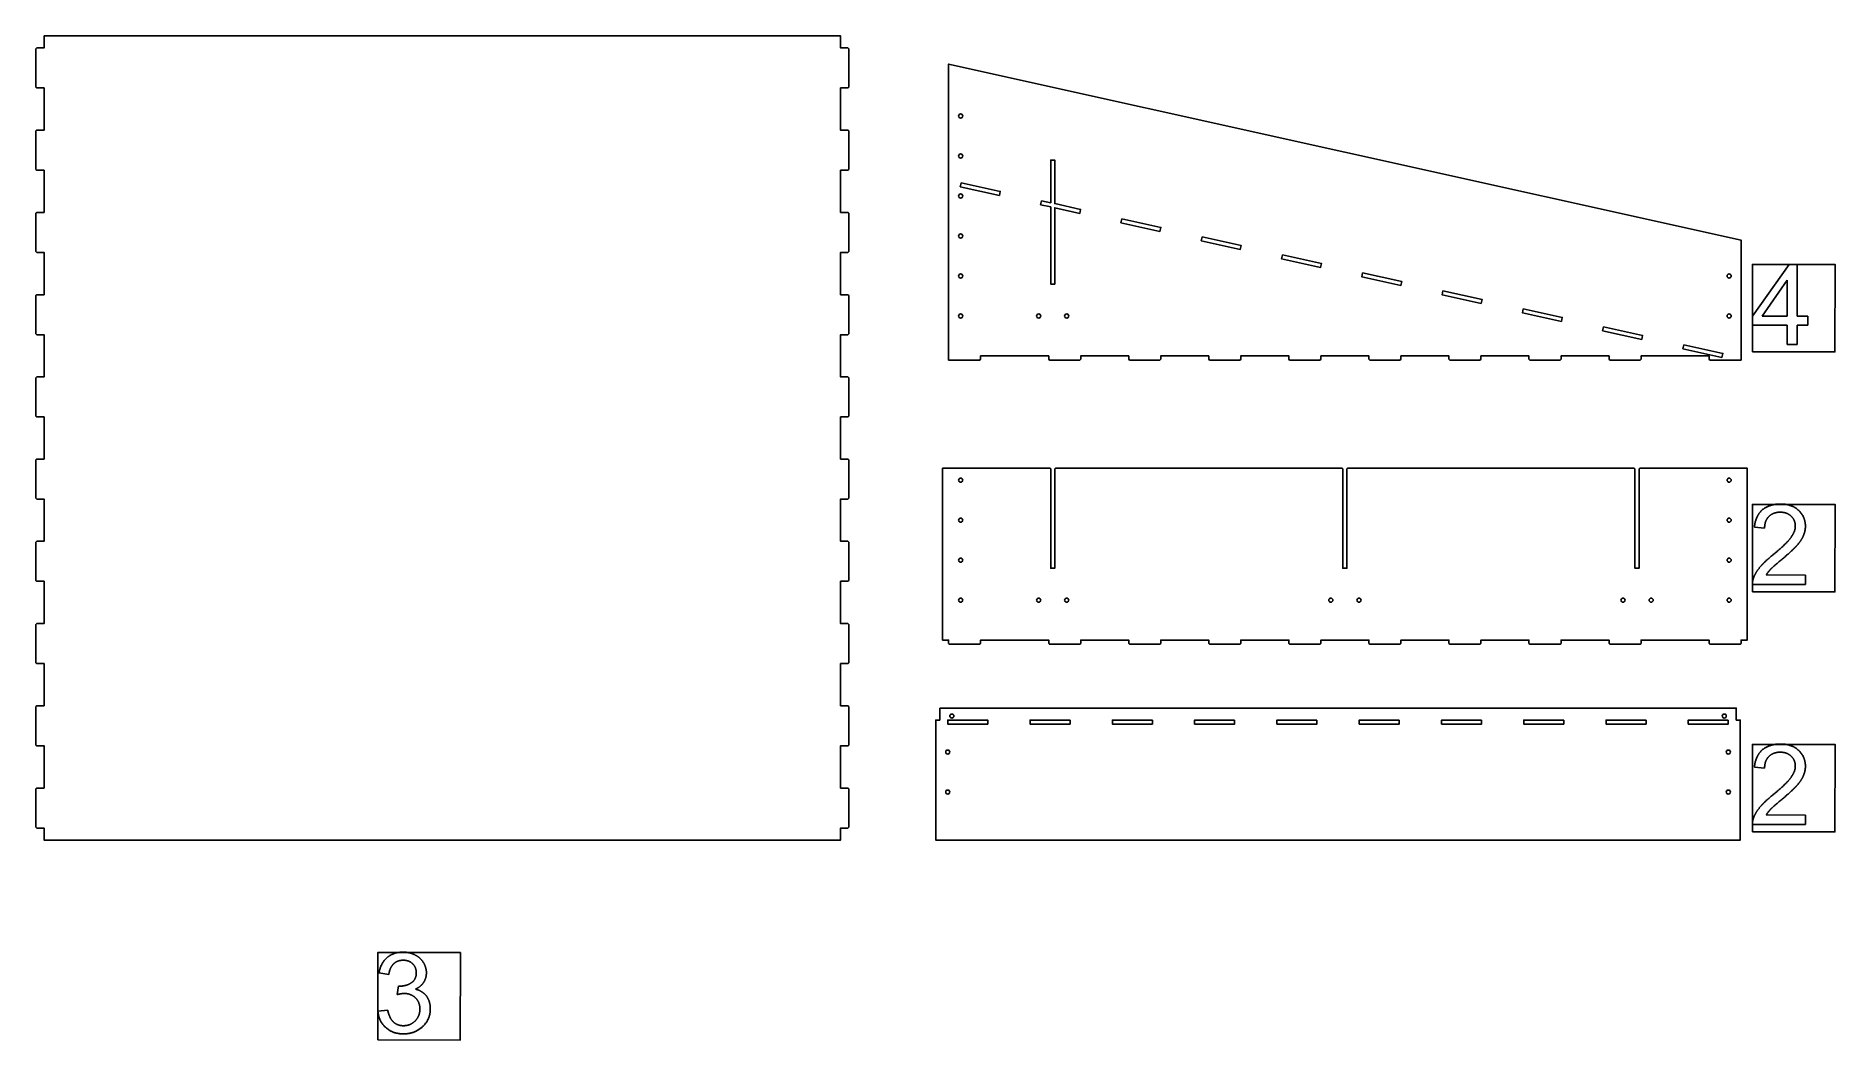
# Model space of a CAD drawing. Header units: millimetres. Extents: x -2230 to 17, y -250 to 1005.
import ezdxf

# ---------------------------------------------------------------- set-up
doc = ezdxf.new("R2010")
doc.units = ezdxf.units.MM
doc.layers.get('0').update_dxf_attribs({"linetype": 'CONTINUOUS'})

msp = doc.modelspace()

# ---------------------------------------------------------------- linework, layer by layer
for p, q in [((-85.9, 654.8), (-40.1, 719.6)), ((-40.1, 719.6), (-30.1, 719.6)), ((-30.1, 719.6), (-30.2, 654.8)), ((-42.4, 699.9), (-73.8, 654.8)), ((-42.5, 654.8), (-42.4, 699.9)), ((-85.9, 643.6), (-85.9, 654.8)), ((-73.8, 654.8), (-42.5, 654.8)), ((-30.2, 654.8), (-16.7, 654.7)), ((-16.7, 654.7), (-16.7, 643.5)), ((-42.5, 643.5), (-85.9, 643.6)), ((-42.5, 619.6), (-42.5, 643.5)), ((-16.7, 643.5), (-30.2, 643.5)), ((-30.2, 643.5), (-30.2, 619.6)), ((-30.2, 619.6), (-42.5, 619.6)), ((-70.7, 389.8), (-83.4, 391.1)), ((-19.7, 319.5), (-85.8, 319.6)), ((-68.7, 331.4), (-19.7, 331.3)), ((-19.7, 331.3), (-19.7, 319.5)), ((-70.7, 89.8), (-83.4, 91.1)), ((-68.7, 31.4), (-19.7, 31.3)), ((-19.7, 31.3), (-19.7, 19.5)), ((-19.7, 19.5), (-85.8, 19.6)), ((-1789.4, -168.2), (-1801.7, -166)), ((-1778.8, -193.2), (-1777.4, -182.4)), ((-1803, -214.1), (-1790.7, -212.5))]:
    msp.add_line(p, q)
for points in [[(-2229.1, 990.1), (-2230.1, 989.1), (-2230.1, 941.1), (-2229.1, 940.1), (-2219.9, 940.1), (-2219.9, 887.3), (-2229.1, 887.3), (-2230.1, 886.3), (-2230.1, 838.3), (-2229.1, 837.3), (-2219.9, 837.3), (-2219.9, 784.5), (-2229.1, 784.5), (-2230.1, 783.5), (-2230.1, 735.5), (-2229.1, 734.5), (-2219.9, 734.5), (-2219.9, 681.7), (-2229.1, 681.7), (-2230.1, 680.7), (-2230.1, 632.7), (-2229.1, 631.7), (-2219.9, 631.7), (-2219.9, 578.9), (-2229.1, 578.9), (-2230.1, 577.9), (-2230.1, 529.9), (-2229.1, 528.9), (-2219.9, 528.9), (-2219.9, 476.2), (-2229.1, 476.2), (-2230.1, 475.2), (-2230.1, 427.2), (-2229.1, 426.2), (-2219.9, 426.2), (-2219.9, 373.4), (-2229.1, 373.4), (-2230.1, 372.4), (-2230.1, 324.4), (-2229.1, 323.4), (-2219.9, 323.4), (-2219.9, 270.6), (-2229.1, 270.6), (-2230.1, 269.6), (-2230.1, 221.6), (-2229.1, 220.6), (-2219.9, 220.6), (-2219.9, 167.8), (-2229.1, 167.8), (-2230.1, 166.8), (-2230.1, 118.8), (-2229.1, 117.8), (-2219.9, 117.8), (-2219.9, 65), (-2229.1, 65), (-2230.1, 64), (-2230.1, 16), (-2229.1, 15), (-2219.9, 15), (-2219.9, 0), (-1225, 0), (-1225, 15), (-1215.8, 15), (-1214.8, 16), (-1214.8, 64), (-1215.8, 65), (-1225, 65), (-1225, 117.8), (-1215.8, 117.8), (-1214.8, 118.8), (-1214.8, 166.8), (-1215.8, 167.8), (-1225, 167.8), (-1225, 220.6), (-1215.8, 220.6), (-1214.8, 221.6), (-1214.8, 269.6), (-1215.8, 270.6), (-1225, 270.6), (-1225, 323.4), (-1215.8, 323.4), (-1214.8, 324.4), (-1214.8, 372.4), (-1215.8, 373.4), (-1225, 373.4), (-1225, 426.2), (-1215.8, 426.2), (-1214.8, 427.2), (-1214.8, 475.2), (-1215.8, 476.2), (-1225, 476.2), (-1225, 528.9), (-1215.8, 528.9), (-1214.8, 529.9), (-1214.8, 577.9), (-1215.8, 578.9), (-1225, 578.9), (-1225, 631.7), (-1215.8, 631.7), (-1214.8, 632.7), (-1214.8, 680.7), (-1215.8, 681.7), (-1225, 681.7), (-1225, 734.5), (-1215.8, 734.5), (-1214.8, 735.5), (-1214.8, 783.5), (-1215.8, 784.5), (-1225, 784.5), (-1225, 837.3), (-1215.8, 837.3), (-1214.8, 838.3), (-1214.8, 886.3), (-1215.8, 887.3), (-1225, 887.3), (-1225, 940.1), (-1215.8, 940.1), (-1214.8, 941.1), (-1214.8, 989.1), (-1215.8, 990.1), (-1225, 990.1), (-1225, 1005.1), (-2219.9, 1005.1), (-2219.9, 990.1)], [(-1051, 600), (-1050, 601), (-1050, 605.1), (-965, 605.1), (-965, 601), (-964, 600), (-926, 600), (-925, 601), (-925, 605.1), (-865, 605.1), (-865, 601), (-864, 600), (-826, 600), (-825, 601), (-825, 605.1), (-765, 605.1), (-765, 601), (-764, 600), (-726, 600), (-725, 601), (-725, 605.1), (-665, 605.1), (-665, 601), (-664, 600), (-626, 600), (-625, 601), (-625, 605.1), (-565, 605.1), (-565, 601), (-564, 600), (-526, 600), (-525, 601), (-525, 605.1), (-465, 605.1), (-465, 601), (-464, 600), (-426, 600), (-425, 601), (-425, 605.1), (-365, 605.1), (-365, 601), (-364, 600), (-326, 600), (-325, 601), (-325, 605.1), (-265, 605.1), (-265, 601), (-264, 600), (-226, 600), (-225, 601), (-225, 605.1), (-140, 605.1), (-140, 601), (-139, 600), (-100, 600), (-100, 750), (-1090, 970), (-1090, 600)], [(-974, 799.2), (-962.5, 796.6), (-962.5, 850), (-957.5, 850), (-957.5, 795.5), (-925.2, 788.3), (-926.3, 783.3), (-957.5, 790.3), (-957.5, 695), (-962.5, 695), (-962.5, 791.4), (-975.1, 794.2)], [(-1074.2, 821.7), (-1025.5, 810.7), (-1026.6, 805.8), (-1075.4, 816.7)], [(-873.7, 776.7), (-824.9, 765.8), (-826, 760.8), (-874.8, 771.7)], [(-773.4, 754.2), (-724.6, 743.3), (-725.7, 738.3), (-774.5, 749.2)], [(-673.1, 731.7), (-624.3, 720.8), (-625.4, 715.8), (-674.2, 726.7)], [(-85.9, 610.3), (17.1, 610.1), (17.3, 719.5), (-85.8, 719.6)], [(-572.8, 709.2), (-524, 698.3), (-525.1, 693.3), (-573.9, 704.2)], [(-472.5, 686.7), (-423.7, 675.8), (-424.8, 670.8), (-473.6, 681.7)], [(-372.2, 664.2), (-323.4, 653.3), (-324.5, 648.3), (-373.3, 659.2)], [(-271.9, 641.7), (-223.1, 630.8), (-224.2, 625.8), (-273, 636.7)], [(-171.6, 619.2), (-122.8, 608.3), (-123.9, 603.3), (-172.7, 614.2)], [(-956.5, 464.8), (-957.5, 463.8), (-957.5, 339.8), (-962.5, 339.8), (-962.5, 463.8), (-963.5, 464.8), (-1097.6, 464.8), (-1097.6, 250), (-1090, 250), (-1090, 245.8), (-1089, 244.8), (-1051, 244.8), (-1050, 245.8), (-1050, 250), (-965, 250), (-965, 245.8), (-964, 244.8), (-926, 244.8), (-925, 245.8), (-925, 250), (-865, 250), (-865, 245.8), (-864, 244.8), (-826, 244.8), (-825, 245.8), (-825, 250), (-765, 250), (-765, 245.8), (-764, 244.8), (-726, 244.8), (-725, 245.8), (-725, 250), (-665, 250), (-665, 245.8), (-664, 244.8), (-626, 244.8), (-625, 245.8), (-625, 250), (-565, 250), (-565, 245.8), (-564, 244.8), (-526, 244.8), (-525, 245.8), (-525, 250), (-465, 250), (-465, 245.8), (-464, 244.8), (-426, 244.8), (-425, 245.8), (-425, 250), (-365, 250), (-365, 245.8), (-364, 244.8), (-326, 244.8), (-325, 245.8), (-325, 250), (-265, 250), (-265, 245.8), (-264, 244.8), (-226, 244.8), (-225, 245.8), (-225, 250), (-140, 250), (-140, 245.8), (-139, 244.8), (-101, 244.8), (-100, 245.8), (-100, 250), (-92.4, 250), (-92.4, 464.8), (-226.4, 464.8), (-227.4, 463.8), (-227.4, 339.8), (-232.6, 339.8), (-232.6, 463.8), (-233.6, 464.8), (-591.4, 464.8), (-592.4, 463.8), (-592.4, 339.8), (-597.6, 339.8), (-597.6, 463.8), (-598.6, 464.8)], [(-85.9, 310.3), (17.1, 310.1), (17.3, 419.5), (-85.8, 419.6)], [(-1101, 165), (-1101, 150), (-1106.1, 150), (-1106.1, 0), (-101, 0), (-101, 150), (-106.1, 150), (-106.1, 165)], [(-1041.1, 144.9), (-1091.1, 144.9), (-1091.1, 150), (-1041.1, 150)], [(-938.3, 150), (-938.3, 144.9), (-988.3, 144.9), (-988.3, 150)], [(-835.5, 150), (-835.5, 144.9), (-885.5, 144.9), (-885.5, 150)], [(-732.7, 150), (-732.7, 144.9), (-782.7, 144.9), (-782.7, 150)], [(-629.9, 150), (-629.9, 144.9), (-679.9, 144.9), (-679.9, 150)], [(-527.1, 150), (-527.1, 144.9), (-577.1, 144.9), (-577.1, 150)], [(-424.3, 150), (-424.3, 144.9), (-474.3, 144.9), (-474.3, 150)], [(-321.6, 150), (-321.6, 144.9), (-371.6, 144.9), (-371.6, 150)], [(-218.8, 150), (-218.8, 144.9), (-268.8, 144.9), (-268.8, 150)], [(-116, 150), (-116, 144.9), (-166, 144.9), (-166, 150)], [(-85.9, 10.3), (17.1, 10.1), (17.3, 119.5), (-85.8, 119.6)], [(-1803.1, -249.8), (-1700, -250), (-1699.8, -140.6), (-1802.9, -140.5)]]:
    msp.add_lwpolyline(points, close=True)
for centre in [(-1075, 905), (-1075, 855), (-1075, 805), (-1075, 755), (-1075, 705), (-115, 705), (-1075, 655), (-977.5, 655), (-942.5, 655), (-115, 655), (-1075, 449.8), (-115, 449.8), (-1075, 399.8), (-115, 399.8), (-1075, 349.8), (-115, 349.8), (-1075, 299.8), (-977.5, 299.8), (-942.5, 299.8), (-612.6, 299.8), (-577.4, 299.8), (-247.6, 299.8), (-212.4, 299.8), (-115, 299.8), (-1086, 155), (-121.1, 155), (-1091.1, 110), (-116, 110), (-1091.1, 60), (-116, 60)]:
    msp.add_circle(centre, 2.55)
for points in [[(-83.4, 391.1), (-82, 405.2), (-73.6, 412.6)], [(-73.6, 412.6), (-65.1, 420), (-50.8, 420)], [(-51.1, 409.8), (-60, 409.8), (-65.3, 404.5)], [(-37.5, 404.8), (-42.7, 409.8), (-51.1, 409.8)], [(-50.8, 420), (-36.4, 420), (-28.1, 412)], [(-32.3, 392.5), (-32.3, 399.8), (-37.5, 404.8)], [(-28.1, 412), (-19.7, 404), (-19.7, 392.2)], [(-65.3, 404.5), (-70.7, 399.2), (-70.7, 389.8)], [(-38.1, 377.7), (-32.3, 385.5), (-32.3, 392.5)], [(-19.7, 392.2), (-19.7, 386.2), (-22.2, 380.4)], [(-60.1, 356.6), (-43.8, 369.9), (-38.1, 377.7)], [(-30.3, 368.2), (-36.1, 361.8), (-49.3, 350.6)], [(-22.2, 380.4), (-24.6, 374.6), (-30.3, 368.2)], [(-84.3, 328.2), (-81.8, 334.9), (-76.2, 341.4)], [(-76.2, 341.4), (-70.7, 348), (-60.1, 356.6)], [(-63.5, 338.1), (-66.7, 334.7), (-68.7, 331.4)], [(-49.3, 350.6), (-60.4, 341.4), (-63.5, 338.1)], [(-85.8, 319.6), (-85.9, 324.1), (-84.3, 328.2)], [(-83.4, 91.1), (-82, 105.2), (-73.6, 112.6)], [(-73.6, 112.6), (-65.1, 120), (-50.8, 120)], [(-50.8, 120), (-36.4, 120), (-28.1, 112)], [(-65.3, 104.5), (-70.7, 99.2), (-70.7, 89.8)], [(-51.1, 109.8), (-60, 109.8), (-65.3, 104.5)], [(-37.5, 104.8), (-42.7, 109.8), (-51.1, 109.8)], [(-38.1, 77.7), (-32.3, 85.5), (-32.3, 92.5)], [(-32.3, 92.5), (-32.3, 99.8), (-37.5, 104.8)], [(-28.1, 112), (-19.7, 104), (-19.7, 92.2)], [(-19.7, 92.2), (-19.7, 86.2), (-22.2, 80.4)], [(-60.1, 56.6), (-43.8, 69.9), (-38.1, 77.7)], [(-30.3, 68.2), (-36.1, 61.8), (-49.3, 50.6)], [(-22.2, 80.4), (-24.6, 74.6), (-30.3, 68.2)], [(-76.2, 41.4), (-70.7, 48), (-60.1, 56.6)], [(-49.3, 50.6), (-60.4, 41.4), (-63.5, 38.1)], [(-85.8, 19.6), (-85.9, 24.1), (-84.3, 28.2)], [(-84.3, 28.2), (-81.8, 34.9), (-76.2, 41.4)], [(-63.5, 38.1), (-66.7, 34.7), (-68.7, 31.4)], [(-1801.7, -166), (-1799.4, -153.7), (-1791.4, -146.9)], [(-1791.4, -146.9), (-1783.4, -140.1), (-1771.6, -140.1)], [(-1783.3, -154.7), (-1788, -159.2), (-1789.4, -168.2)], [(-1771.3, -150.2), (-1778.5, -150.2), (-1783.3, -154.7)], [(-1771.6, -140.1), (-1763.4, -140.1), (-1756.5, -143.7)], [(-1759.5, -154.7), (-1764.1, -150.2), (-1771.3, -150.2)], [(-1755, -165.9), (-1755, -159.1), (-1759.5, -154.7)], [(-1756.5, -143.7), (-1749.6, -147.2), (-1746, -153.3)], [(-1746, -153.3), (-1742.3, -159.3), (-1742.4, -166.2)], [(-1775.4, -182.6), (-1767.6, -182.6), (-1761.3, -178.5)], [(-1761.3, -178.5), (-1755, -174.4), (-1755, -165.9)], [(-1745.9, -178), (-1749.3, -183.3), (-1756.2, -186.4)], [(-1742.4, -166.2), (-1742.4, -172.6), (-1745.9, -178)], [(-1770.1, -191.8), (-1773.6, -191.8), (-1778.8, -193.2)], [(-1777.4, -182.4), (-1776.1, -182.6), (-1775.4, -182.6)], [(-1756, -197.3), (-1761.6, -191.8), (-1770.1, -191.8)], [(-1756.2, -186.4), (-1747.3, -188.5), (-1742.4, -194.9)], [(-1750.5, -211.3), (-1750.5, -202.8), (-1756, -197.3)], [(-1742.4, -194.9), (-1737.5, -201.4), (-1737.5, -211.1)], [(-1793.1, -234.4), (-1801.8, -226.6), (-1803, -214.1)], [(-1790.7, -212.5), (-1788.6, -222.9), (-1783.5, -227.5)], [(-1756.5, -226.2), (-1750.6, -220.2), (-1750.5, -211.3)], [(-1737.5, -211.1), (-1737.5, -224.1), (-1747.1, -233.2)], [(-1771.3, -242.3), (-1784.4, -242.3), (-1793.1, -234.4)], [(-1783.5, -227.5), (-1778.5, -232.1), (-1771.2, -232.1)], [(-1747.1, -233.2), (-1756.7, -242.3), (-1771.3, -242.3)], [(-1771.2, -232.1), (-1762.5, -232.2), (-1756.5, -226.2)]]:
    msp.add_open_spline(points, degree=2)

doc.saveas('drawing.dxf')
